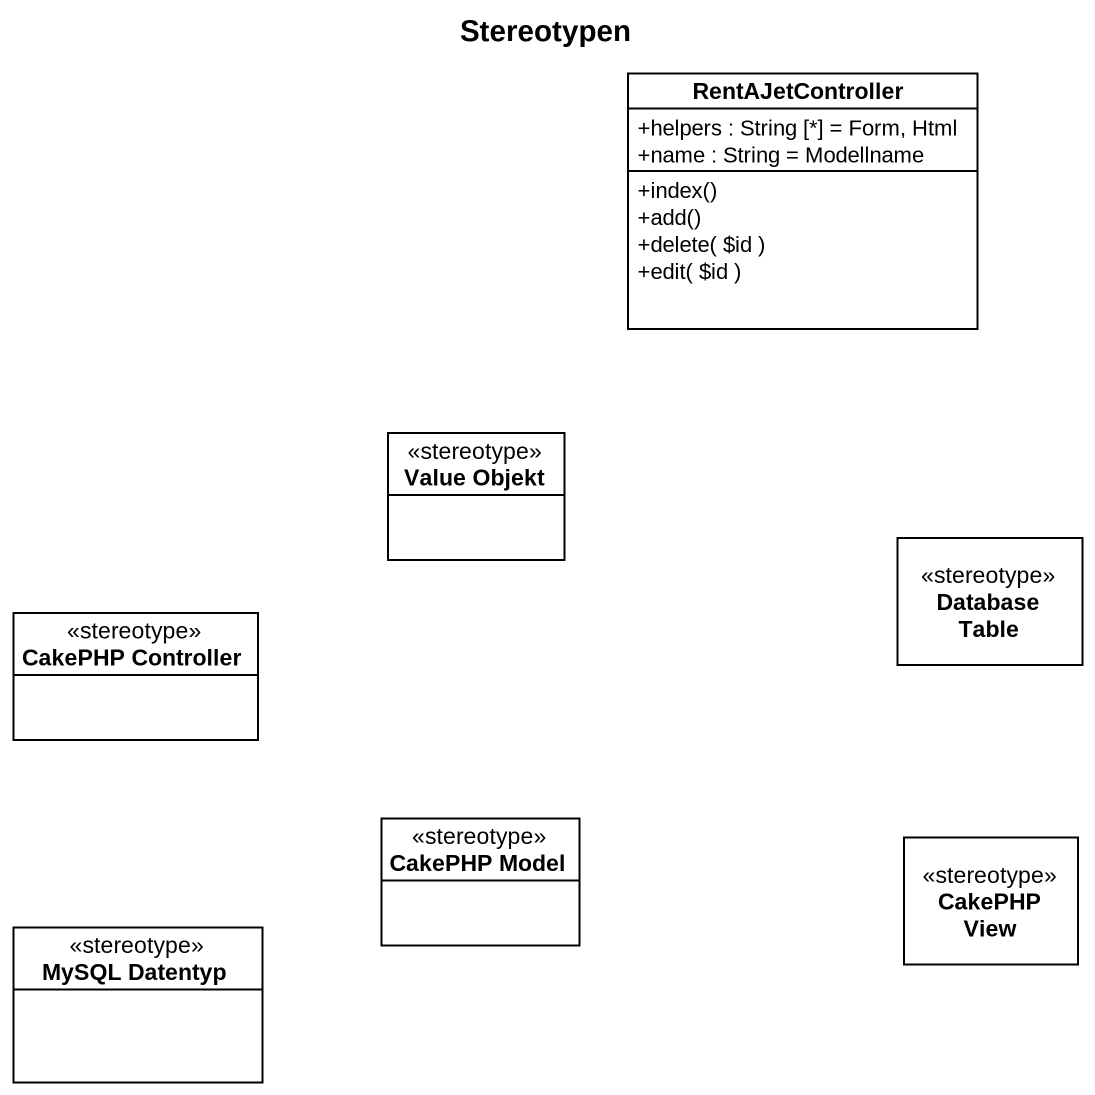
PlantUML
@startuml
title Stereotypen
hide circle
hide empty members
skinparam classAttributeIconSize 0
class RentAJetController {
  +helpers : String [*] = Form, Html
  +name : String = Modellname
  +index()
  +add()
  +delete( ~$id )
  +edit( ~$id )
}
class "Value Objekt" as Value_Objekt <<stereotype>>
class "Database Table" as Database_Table <<stereotype>>
class "CakePHP Controller" as CakePHP_Controller <<stereotype>>
class "CakePHP Model" as CakePHP_Model <<stereotype>>
class "CakePHP View" as CakePHP_View <<stereotype>>
class "MySQL Datentyp" as MySQL_Datentyp <<stereotype>>
@enduml
